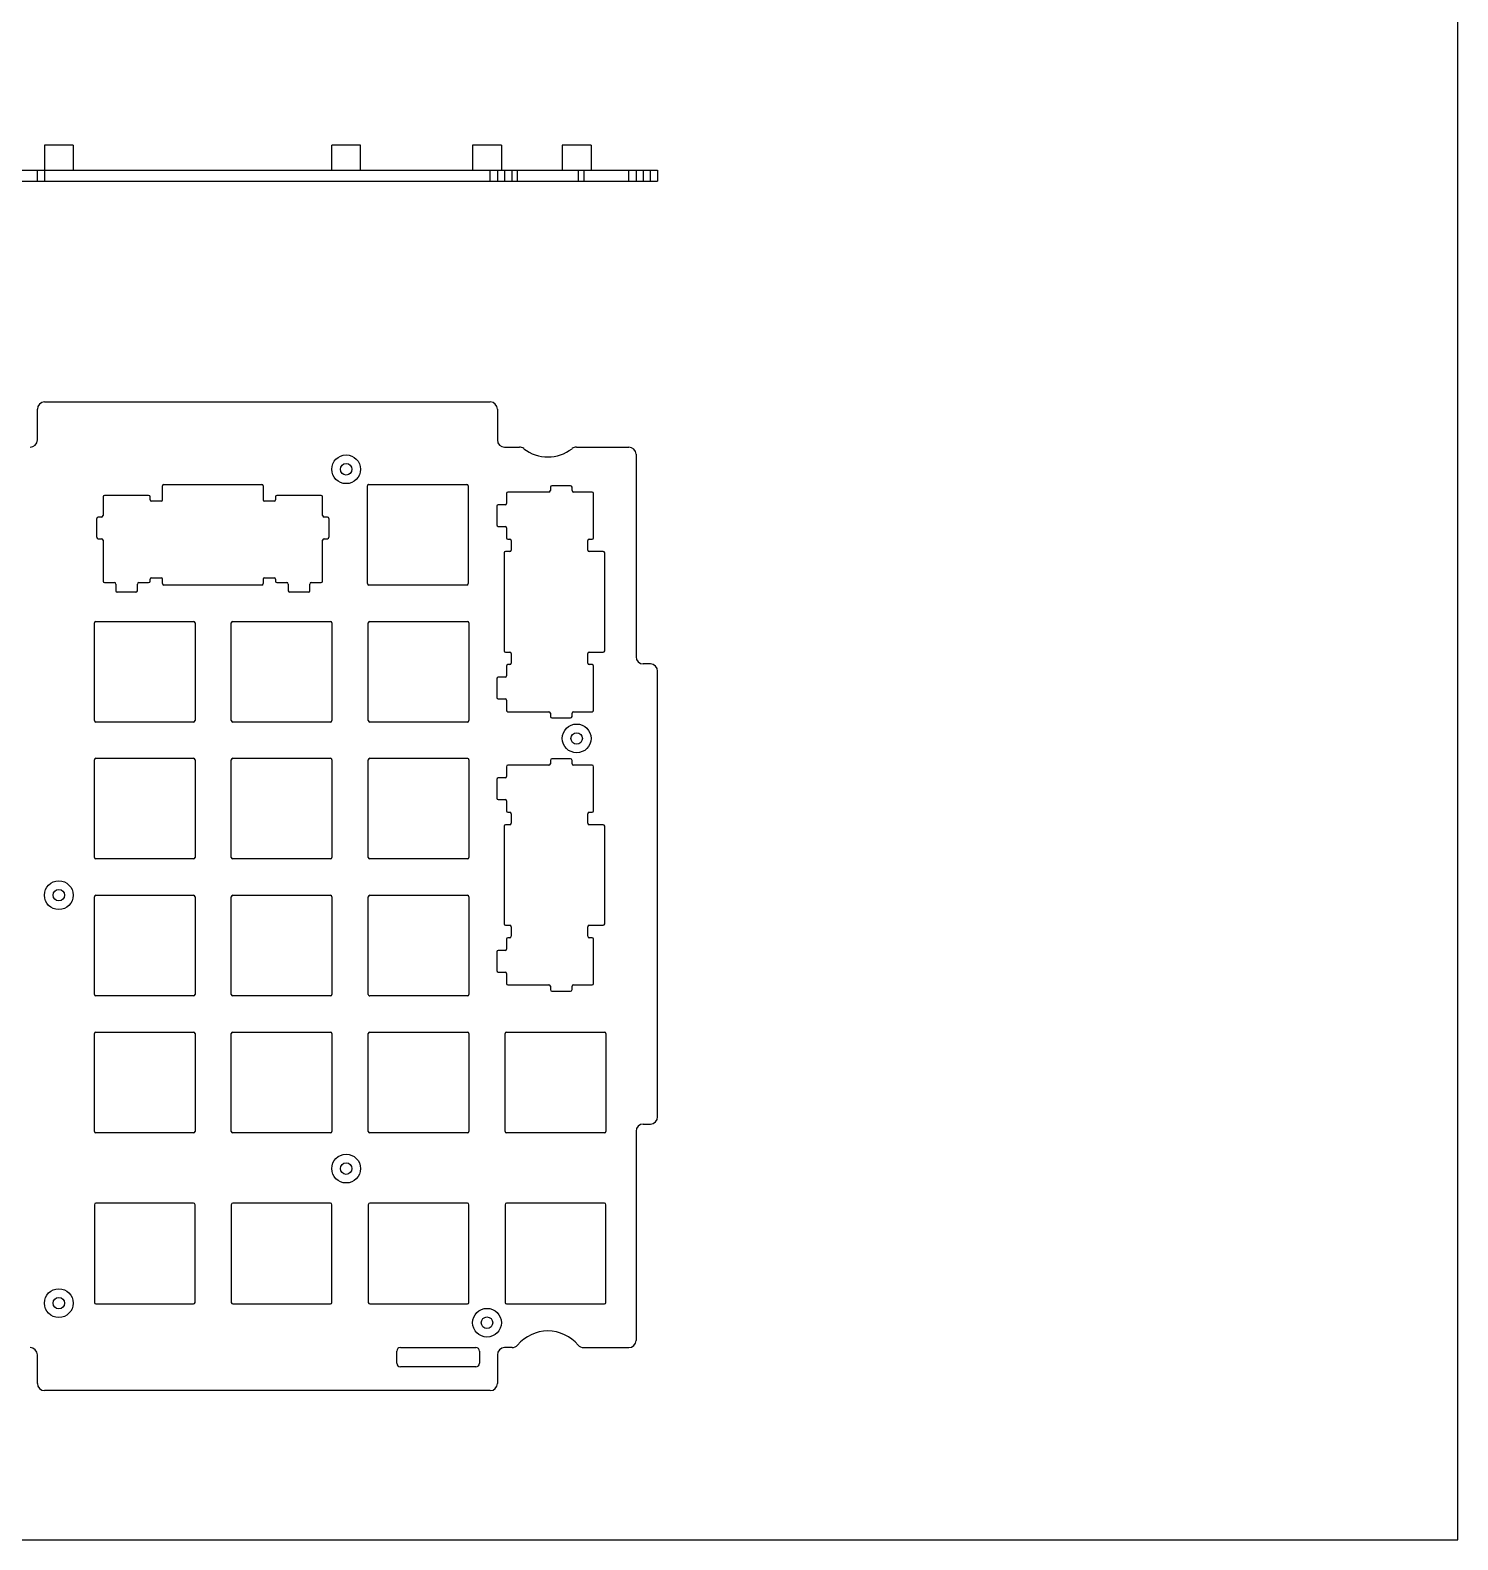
# Model space of a CAD drawing. Header units: millimetres. Extents: x 0 to 594, y 0 to 420.
# Drawn here: x 395.4 to 594, y 0 to 210 of the extents above; entities that cross this region are included whole.
import ezdxf

# ---------------------------------------------------------------- set-up
doc = ezdxf.new("R2010")
doc.units = ezdxf.units.MM
doc.header["$LTSCALE"] = 32.67
doc.layers.get('0').update_dxf_attribs({"linetype": 'CONTINUOUS'})

msp = doc.modelspace()

# ---------------------------------------------------------------- linework, layer by layer
at = {"color": 7, "linetype": 'Continuous'}
for p, q in [((594, 0), (594, 420)), ((401.37, 194.02), (397.37, 194.02)), ((397.37, 194.02), (397.37, 190.52)), ((401.37, 194.02), (401.37, 190.52)), ((441.34, 194.02), (437.34, 194.02)), ((437.34, 190.52), (437.34, 194.02)), ((441.34, 190.52), (441.34, 194.02)), ((460.94, 194.02), (456.94, 194.02)), ((456.94, 194.02), (456.94, 190.52)), ((460.94, 194.02), (460.94, 190.52)), ((473.42, 194.02), (469.42, 194.02)), ((469.42, 194.02), (469.42, 190.52)), ((473.42, 194.02), (473.42, 190.52)), ((45.51, 190.52), (482.67, 190.52)), ((45.51, 189.02), (482.67, 189.02)), ((396.39, 189.02), (396.39, 190.52)), ((397.39, 190.52), (397.39, 189.02)), ((459.39, 189.02), (459.39, 190.52)), ((460.39, 190.52), (460.39, 189.02)), ((461.39, 190.52), (461.39, 189.02)), ((462.43, 189.02), (462.43, 190.52)), ((463.2, 189.02), (463.2, 190.52)), ((471.62, 190.52), (471.62, 189.02)), ((472.39, 190.52), (472.39, 189.02)), ((478.67, 189.02), (478.67, 190.52)), ((479.67, 190.52), (479.67, 189.02)), ((480.67, 190.52), (480.67, 189.02)), ((481.67, 189.02), (481.67, 190.52)), ((482.67, 190.52), (482.67, 189.02)), ((397.39, 158.28), (459.39, 158.28)), ((396.39, 153), (396.39, 157.28)), ((460.39, 157.28), (460.39, 153)), ((461.39, 152), (463.44, 152)), ((471.38, 152), (478.67, 152)), ((479.67, 151), (479.67, 122.84)), ((405.52, 145.07), (405.52, 142.47)), ((411.87, 145.27), (405.72, 145.27)), ((412.07, 144.67), (412.07, 145.07)), ((413.8, 144.67), (413.8, 146.61)), ((414, 146.81), (427.6, 146.81)), ((427.8, 146.61), (427.8, 144.67)), ((429.52, 145.07), (429.52, 144.67)), ((435.87, 145.27), (429.72, 145.27)), ((436.07, 142.47), (436.07, 145.07)), ((442.32, 133.01), (442.32, 146.61)), ((442.52, 146.81), (456.12, 146.81)), ((456.32, 146.61), (456.32, 133.01)), ((461.66, 145.55), (461.66, 144.18)), ((467.56, 145.75), (461.86, 145.75)), ((467.76, 146.43), (467.76, 145.95)), ((470.57, 146.63), (467.96, 146.63)), ((470.77, 145.95), (470.77, 146.43)), ((473.57, 145.75), (470.97, 145.75)), ((473.77, 139.4), (473.77, 145.55)), ((413.6, 144.47), (412.27, 144.47)), ((429.32, 144.47), (428, 144.47)), ((460.31, 143.78), (460.31, 141.18)), ((461.46, 143.98), (460.51, 143.98)), ((404.65, 139.46), (404.65, 142.07)), ((405.32, 142.27), (404.85, 142.27)), ((436.75, 142.27), (436.27, 142.27)), ((436.95, 142.07), (436.95, 139.46)), ((460.51, 140.98), (461.46, 140.98)), ((461.66, 140.78), (461.66, 139.4)), ((404.85, 139.26), (405.32, 139.26)), ((405.52, 139.06), (405.52, 133.36)), ((436.07, 133.36), (436.07, 139.06)), ((436.27, 139.26), (436.75, 139.26)), ((461.86, 139.2), (462.12, 139.2)), ((462.32, 139), (462.32, 137.68)), ((472.97, 137.68), (472.97, 139)), ((473.17, 139.2), (473.57, 139.2)), ((461.32, 137.28), (461.32, 123.68)), ((462.12, 137.48), (461.52, 137.48)), ((475.12, 137.48), (473.17, 137.48)), ((475.32, 123.68), (475.32, 137.28)), ((405.72, 133.16), (407.1, 133.16)), ((407.3, 132.96), (407.3, 132.01)), ((410.3, 132.01), (410.3, 132.96)), ((410.5, 133.16), (411.87, 133.16)), ((412.07, 133.36), (412.07, 133.61)), ((412.27, 133.81), (413.6, 133.81)), ((413.8, 133.01), (413.8, 133.61)), ((427.6, 132.81), (414, 132.81)), ((427.8, 133.61), (427.8, 133.01)), ((428, 133.81), (429.32, 133.81)), ((429.52, 133.61), (429.52, 133.36)), ((429.72, 133.16), (431.1, 133.16)), ((431.3, 132.96), (431.3, 132.01)), ((434.3, 132.01), (434.3, 132.96)), ((434.5, 133.16), (435.87, 133.16)), ((456.12, 132.81), (442.52, 132.81)), ((410.1, 131.81), (407.5, 131.81)), ((434.1, 131.81), (431.5, 131.81)), ((404.32, 113.96), (404.32, 127.56)), ((404.52, 127.76), (418.12, 127.76)), ((418.32, 127.56), (418.32, 113.96)), ((423.37, 113.96), (423.37, 127.56)), ((423.57, 127.76), (437.17, 127.76)), ((437.37, 127.56), (437.37, 113.96)), ((442.42, 113.96), (442.42, 127.56)), ((442.62, 127.76), (456.22, 127.76)), ((456.42, 127.56), (456.42, 113.96)), ((461.52, 123.48), (462.12, 123.48)), ((462.32, 123.28), (462.32, 121.95)), ((472.97, 121.95), (472.97, 123.28)), ((473.17, 123.48), (475.12, 123.48)), ((481.67, 121.84), (480.67, 121.84)), ((460.31, 119.78), (460.31, 117.18)), ((461.46, 119.98), (460.51, 119.98)), ((461.66, 121.55), (461.66, 120.18)), ((462.12, 121.75), (461.86, 121.75)), ((473.57, 121.75), (473.17, 121.75)), ((473.77, 115.4), (473.77, 121.55)), ((482.67, 58.84), (482.67, 120.84)), ((460.51, 116.98), (461.46, 116.98)), ((461.66, 116.78), (461.66, 115.4)), ((418.12, 113.76), (404.52, 113.76)), ((437.17, 113.76), (423.57, 113.76)), ((456.22, 113.76), (442.62, 113.76)), ((461.86, 115.2), (467.56, 115.2)), ((467.76, 115), (467.76, 114.53)), ((467.96, 114.33), (470.57, 114.33)), ((470.77, 114.53), (470.77, 115)), ((470.97, 115.2), (473.57, 115.2)), ((404.32, 94.91), (404.32, 108.51)), ((404.52, 108.71), (418.12, 108.71)), ((418.32, 108.51), (418.32, 94.91)), ((423.37, 94.91), (423.37, 108.51)), ((423.57, 108.71), (437.17, 108.71)), ((437.37, 108.51), (437.37, 94.91)), ((442.42, 94.91), (442.42, 108.51)), ((442.62, 108.71), (456.22, 108.71)), ((456.42, 108.51), (456.42, 94.91)), ((461.66, 107.55), (461.66, 106.18)), ((467.56, 107.75), (461.86, 107.75)), ((467.76, 108.43), (467.76, 107.95)), ((470.57, 108.63), (467.96, 108.63)), ((470.77, 107.95), (470.77, 108.43)), ((473.57, 107.75), (470.97, 107.75)), ((473.77, 101.4), (473.77, 107.55)), ((460.31, 105.78), (460.31, 103.18)), ((461.46, 105.98), (460.51, 105.98)), ((460.51, 102.98), (461.46, 102.98)), ((461.66, 102.78), (461.66, 101.4)), ((461.86, 101.2), (462.12, 101.2)), ((462.32, 101), (462.32, 99.68)), ((472.97, 99.68), (472.97, 101)), ((473.17, 101.2), (473.57, 101.2)), ((461.32, 99.28), (461.32, 85.68)), ((462.12, 99.48), (461.52, 99.48)), ((475.12, 99.48), (473.17, 99.48)), ((475.32, 85.68), (475.32, 99.28)), ((418.12, 94.71), (404.52, 94.71)), ((437.17, 94.71), (423.57, 94.71)), ((456.22, 94.71), (442.62, 94.71)), ((404.32, 75.86), (404.32, 89.46)), ((404.52, 89.66), (418.12, 89.66)), ((418.32, 89.46), (418.32, 75.86)), ((423.37, 75.86), (423.37, 89.46)), ((423.57, 89.66), (437.17, 89.66)), ((437.37, 89.46), (437.37, 75.86)), ((442.42, 75.86), (442.42, 89.46)), ((442.62, 89.66), (456.22, 89.66)), ((456.42, 89.46), (456.42, 75.86)), ((461.52, 85.48), (462.12, 85.48)), ((462.32, 85.28), (462.32, 83.95)), ((472.97, 83.95), (472.97, 85.28)), ((473.17, 85.48), (475.12, 85.48)), ((461.46, 81.98), (460.51, 81.98)), ((461.66, 83.55), (461.66, 82.18)), ((462.12, 83.75), (461.86, 83.75)), ((473.57, 83.75), (473.17, 83.75)), ((473.77, 77.4), (473.77, 83.55)), ((460.31, 81.78), (460.31, 79.18)), ((460.51, 78.98), (461.46, 78.98)), ((461.66, 78.78), (461.66, 77.4)), ((418.12, 75.66), (404.52, 75.66)), ((437.17, 75.66), (423.57, 75.66)), ((456.22, 75.66), (442.62, 75.66)), ((461.86, 77.2), (467.56, 77.2)), ((467.76, 77), (467.76, 76.53)), ((467.96, 76.33), (470.57, 76.33)), ((470.77, 76.53), (470.77, 77)), ((470.97, 77.2), (473.57, 77.2)), ((404.32, 56.81), (404.32, 70.41)), ((404.52, 70.61), (418.12, 70.61)), ((418.32, 70.41), (418.32, 56.81)), ((423.37, 56.81), (423.37, 70.41)), ((423.57, 70.61), (437.17, 70.61)), ((437.37, 70.41), (437.37, 56.81)), ((442.42, 56.81), (442.42, 70.41)), ((442.62, 70.61), (456.22, 70.61)), ((456.42, 70.41), (456.42, 56.81)), ((461.47, 56.81), (461.47, 70.41)), ((461.67, 70.61), (475.27, 70.61)), ((475.47, 70.41), (475.47, 56.81)), ((479.67, 56.84), (479.67, 27.73)), ((480.67, 57.84), (481.67, 57.84)), ((418.12, 56.61), (404.52, 56.61)), ((437.17, 56.61), (423.57, 56.61)), ((456.22, 56.61), (442.62, 56.61)), ((475.27, 56.61), (461.67, 56.61)), ((404.32, 46.62), (404.32, 33.02)), ((418.12, 46.82), (404.52, 46.82)), ((418.32, 33.02), (418.32, 46.62)), ((423.37, 46.62), (423.37, 33.02)), ((437.17, 46.82), (423.57, 46.82)), ((437.37, 33.02), (437.37, 46.62)), ((442.42, 46.62), (442.42, 33.02)), ((456.22, 46.82), (442.62, 46.82)), ((456.42, 33.02), (456.42, 46.62)), ((461.47, 46.62), (461.47, 33.02)), ((475.27, 46.82), (461.67, 46.82)), ((475.47, 33.02), (475.47, 46.62)), ((404.52, 32.82), (418.12, 32.82)), ((423.57, 32.82), (437.17, 32.82)), ((442.62, 32.82), (456.22, 32.82)), ((461.67, 32.82), (475.27, 32.82)), ((396.39, 21.75), (396.39, 25.73)), ((446.39, 24.55), (446.39, 26.25)), ((446.89, 26.75), (457.39, 26.75)), ((457.89, 26.25), (457.89, 24.55)), ((460.39, 25.73), (460.39, 21.75)), ((462.43, 26.73), (461.39, 26.73)), ((472.39, 26.73), (478.67, 26.73)), ((457.39, 24.05), (446.89, 24.05)), ((459.39, 20.75), (397.39, 20.75)), ((0, 0), (594, 0))]:
    msp.add_line(p, q, dxfattribs=at)
for centre, radius in [((439.34, 148.92), 2), ((439.34, 148.92), 0.8), ((471.42, 111.48), 2), ((471.42, 111.48), 0.8), ((399.37, 89.67), 2), ((399.37, 89.67), 0.8), ((439.34, 51.64), 2), ((439.34, 51.64), 0.8), ((399.37, 32.92), 2), ((399.37, 32.92), 0.8), ((458.94, 30.2), 2), ((458.94, 30.2), 0.8)]:
    msp.add_circle(centre, radius, dxfattribs=at)
for centre, radius, start, end in [((397.39, 157.28), 1, 90, 180), ((459.39, 157.28), 1, 0, 90), ((395.39, 153), 1, 270, 360), ((461.39, 153), 1, 180, 270), ((463.44, 151), 1, 52.3584, 90), ((467.41, 156.14), 5.5, 232.3584, 307.6416), ((471.38, 151), 1, 90, 127.6416), ((478.67, 151), 1, 0, 90), ((405.72, 145.07), 0.2, 90, 180), ((411.87, 145.07), 0.2, 360, 90), ((414, 146.61), 0.2, 90, 180), ((427.6, 146.61), 0.2, 360, 90), ((429.72, 145.07), 0.2, 90, 180), ((435.87, 145.07), 0.2, 360, 90), ((442.52, 146.61), 0.2, 90, 180.0002), ((456.12, 146.61), 0.2, 0, 90), ((461.86, 145.55), 0.2, 90, 180), ((467.56, 145.95), 0.2, 270, 360), ((467.96, 146.43), 0.2, 90, 180), ((470.57, 146.43), 0.2, 360, 90), ((470.97, 145.95), 0.2, 180, 270), ((473.57, 145.55), 0.2, 0, 90), ((412.27, 144.67), 0.2, 180, 270), ((413.6, 144.67), 0.2, 270, 360), ((428, 144.67), 0.2, 180, 270), ((429.32, 144.67), 0.2, 270, 360), ((460.51, 143.78), 0.2, 90, 180), ((461.46, 144.18), 0.2, 270, 360), ((404.85, 142.07), 0.2, 90, 180), ((405.32, 142.47), 0.2, 270, 360), ((436.27, 142.47), 0.2, 180, 270), ((436.75, 142.07), 0.2, 0, 90), ((460.51, 141.18), 0.2, 180, 270), ((461.46, 140.78), 0.2, 0, 90), ((404.85, 139.46), 0.2, 180, 270), ((405.32, 139.06), 0.2, 0, 90), ((436.27, 139.06), 0.2, 90, 180), ((436.75, 139.46), 0.2, 270, 360), ((461.86, 139.4), 0.2, 180, 270), ((462.12, 139), 0.2, 0, 90), ((473.17, 139), 0.2, 90, 180), ((473.57, 139.4), 0.2, 270, 360), ((461.52, 137.28), 0.2, 90, 180), ((462.12, 137.68), 0.2, 270, 360), ((473.17, 137.68), 0.2, 180, 270), ((475.12, 137.28), 0.2, 0, 90), ((405.72, 133.36), 0.2, 180, 270), ((407.1, 132.96), 0.2, 0, 90), ((410.5, 132.96), 0.2, 90, 180), ((411.87, 133.36), 0.2, 270, 360), ((412.27, 133.61), 0.2, 90, 180), ((413.6, 133.61), 0.2, 0, 90), ((414, 133.01), 0.2, 180, 270), ((427.6, 133.01), 0.2, 270, 0), ((428, 133.61), 0.2, 90, 180), ((429.32, 133.61), 0.2, 0, 90), ((429.72, 133.36), 0.2, 180, 270), ((431.1, 132.96), 0.2, 0, 90), ((434.5, 132.96), 0.2, 90, 180), ((435.87, 133.36), 0.2, 270, 360), ((442.52, 133.01), 0.2, 180, 270), ((456.12, 133.01), 0.2, 270, 360), ((407.5, 132.01), 0.2, 180, 270), ((410.1, 132.01), 0.2, 270, 360), ((431.5, 132.01), 0.2, 180, 270), ((434.1, 132.01), 0.2, 270, 360), ((404.52, 127.56), 0.2, 90, 180), ((418.12, 127.56), 0.2, 0, 90), ((423.57, 127.56), 0.2, 90, 180), ((437.17, 127.56), 0.2, 0, 90), ((442.62, 127.56), 0.2, 90, 180), ((456.22, 127.56), 0.2, 0, 90), ((461.52, 123.68), 0.2, 180, 270), ((462.12, 123.28), 0.2, 0, 90), ((462.12, 121.95), 0.2, 270, 360), ((473.17, 123.28), 0.2, 90, 180), ((473.17, 121.95), 0.2, 180, 270), ((475.12, 123.68), 0.2, 270, 360), ((480.67, 122.84), 1, 180, 270), ((481.67, 120.84), 1, 0, 90), ((460.51, 119.78), 0.2, 90, 180), ((461.46, 120.18), 0.2, 270, 360), ((461.86, 121.55), 0.2, 90, 180), ((473.57, 121.55), 0.2, 0, 90), ((460.51, 117.18), 0.2, 180, 270), ((461.46, 116.78), 0.2, 0, 90), ((404.52, 113.96), 0.2, 180, 270), ((418.12, 113.96), 0.2, 270, 360), ((423.57, 113.96), 0.2, 180, 270), ((437.17, 113.96), 0.2, 270, 360), ((442.62, 113.96), 0.2, 180, 270), ((456.22, 113.96), 0.2, 270, 360), ((461.86, 115.4), 0.2, 180, 270), ((467.56, 115), 0.2, 0, 90), ((467.96, 114.53), 0.2, 180, 270), ((470.57, 114.53), 0.2, 270, 0), ((470.97, 115), 0.2, 90, 180), ((473.57, 115.4), 0.2, 270, 360), ((404.52, 108.51), 0.2, 90, 180), ((418.12, 108.51), 0.2, 0, 90), ((423.57, 108.51), 0.2, 90, 180), ((437.17, 108.51), 0.2, 0, 90.0001), ((442.62, 108.51), 0.2, 90, 180), ((456.22, 108.51), 0.2, 0, 90.0001), ((461.86, 107.55), 0.2, 90, 180), ((467.56, 107.95), 0.2, 270, 360), ((467.96, 108.43), 0.2, 90, 180), ((470.57, 108.43), 0.2, 360, 90), ((470.97, 107.95), 0.2, 180, 270), ((473.57, 107.55), 0.2, 0, 90), ((460.51, 105.78), 0.2, 90, 180), ((461.46, 106.18), 0.2, 270, 360), ((460.51, 103.18), 0.2, 180, 270), ((461.46, 102.78), 0.2, 0, 90), ((461.86, 101.4), 0.2, 180, 270), ((462.12, 101), 0.2, 0, 90), ((473.17, 101), 0.2, 90, 180), ((473.57, 101.4), 0.2, 270, 360), ((461.52, 99.28), 0.2, 90, 180), ((462.12, 99.68), 0.2, 270, 360), ((473.17, 99.68), 0.2, 180, 270), ((475.12, 99.28), 0.2, 0, 90), ((404.52, 94.91), 0.2, 180, 270), ((418.12, 94.91), 0.2, 270, 360), ((423.57, 94.91), 0.2, 180, 270), ((437.17, 94.91), 0.2, 270, 360), ((442.62, 94.91), 0.2, 180, 270), ((456.22, 94.91), 0.2, 270, 360), ((404.52, 89.46), 0.2, 90, 180), ((418.12, 89.46), 0.2, 0, 90), ((423.57, 89.46), 0.2, 90, 180), ((437.17, 89.46), 0.2, 0, 90), ((442.62, 89.46), 0.2, 90, 180), ((456.22, 89.46), 0.2, 0, 90), ((461.52, 85.68), 0.2, 180, 270), ((462.12, 85.28), 0.2, 0, 90), ((473.17, 85.28), 0.2, 90, 180), ((475.12, 85.68), 0.2, 270, 360), ((460.51, 81.78), 0.2, 90, 180), ((461.46, 82.18), 0.2, 270, 360), ((461.86, 83.55), 0.2, 90, 180), ((462.12, 83.95), 0.2, 270, 360), ((473.17, 83.95), 0.2, 180, 270), ((473.57, 83.55), 0.2, 0, 90), ((460.51, 79.18), 0.2, 180, 270), ((461.46, 78.78), 0.2, 0, 90), ((404.52, 75.86), 0.2, 180, 270), ((418.12, 75.86), 0.2, 270, 360), ((423.57, 75.86), 0.2, 180, 270), ((437.17, 75.86), 0.2, 270, 360), ((442.62, 75.86), 0.2, 180, 270.0001), ((456.22, 75.86), 0.2, 270, 360), ((461.86, 77.4), 0.2, 180, 270), ((467.56, 77), 0.2, 0, 90), ((467.96, 76.53), 0.2, 180, 270), ((470.57, 76.53), 0.2, 270, 0), ((470.97, 77), 0.2, 90, 180), ((473.57, 77.4), 0.2, 270, 360), ((404.52, 70.41), 0.2, 90, 180), ((418.12, 70.41), 0.2, 0, 90), ((423.57, 70.41), 0.2, 90, 180), ((437.17, 70.41), 0.2, 0, 90), ((442.62, 70.41), 0.2, 90, 180), ((456.22, 70.41), 0.2, 0, 90), ((461.67, 70.41), 0.2, 90, 180), ((475.27, 70.41), 0.2, 0, 90), ((481.67, 58.84), 1, 270, 360), ((404.52, 56.81), 0.2, 180, 270), ((418.12, 56.81), 0.2, 270, 360), ((423.57, 56.81), 0.2, 180, 270), ((437.17, 56.81), 0.2, 270, 360), ((442.62, 56.81), 0.2, 180, 270), ((456.22, 56.81), 0.2, 270, 360), ((461.67, 56.81), 0.2, 180, 270), ((475.27, 56.81), 0.2, 270, 360), ((480.67, 56.84), 1, 90, 180), ((404.52, 46.62), 0.2, 90, 180), ((418.12, 46.62), 0.2, 0, 89.9948), ((423.57, 46.62), 0.2, 90, 180), ((437.17, 46.62), 0.2, 0, 90), ((442.62, 46.62), 0.2, 90, 180), ((456.22, 46.62), 0.2, 0, 89.9948), ((461.67, 46.62), 0.2, 90, 180), ((475.27, 46.62), 0.2, 0, 89.9948), ((404.52, 33.02), 0.2, 180, 270), ((418.12, 33.02), 0.2, 270, 360), ((423.57, 33.02), 0.2, 180, 270), ((437.17, 33.02), 0.2, 270, 359.9948), ((442.62, 33.02), 0.2, 180, 270), ((456.22, 33.02), 0.2, 270, 360), ((461.67, 33.02), 0.2, 180, 270), ((475.27, 33.02), 0.2, 270, 360), ((467.41, 23.55), 5.5, 40.0457, 139.9543), ((478.67, 27.73), 1, 270, 360), ((395.39, 25.73), 1, 0, 90), ((446.89, 26.25), 0.5, 90, 180), ((457.39, 26.25), 0.5, 0, 90), ((461.39, 25.73), 1, 90, 180), ((462.43, 27.73), 1, 270, 319.9543), ((472.39, 27.73), 1, 220.0458, 270), ((446.89, 24.55), 0.5, 180, 270), ((457.39, 24.55), 0.5, 270, 360), ((397.39, 21.75), 1, 180, 270), ((459.39, 21.75), 1, 270, 360)]:
    msp.add_arc(centre, radius, start, end, dxfattribs=at)

doc.saveas('drawing.dxf')
